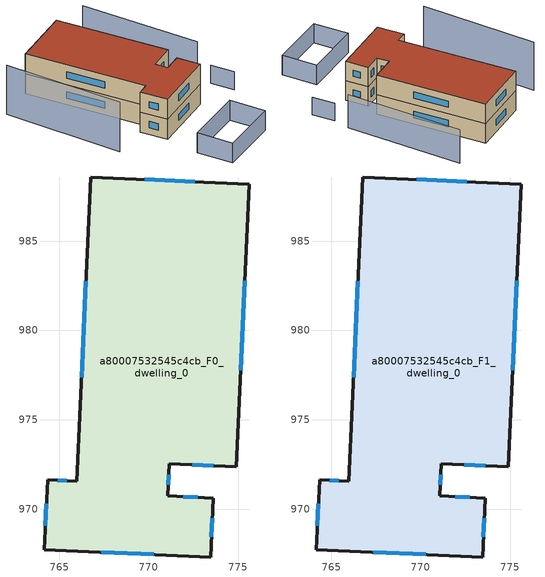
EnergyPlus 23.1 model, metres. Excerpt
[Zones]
a80007532545c4cb_F0_dwelling_0
 floor ground (EU_floor_Construction): 775.62,988.18 774.91,972.37 771.14,972.54 771.06,970.74 773.61,970.63 773.46,967.33 764.16,967.75 764.34,971.64 765.99,971.57 766.75,988.58 z0
 wall outside (EU_wall_Construction): 764.16,967.75 773.46,967.33 773.61,970.63 771.06,970.74 771.14,972.54 774.91,972.37 775.62,988.18 766.75,988.58 765.99,971.57 764.34,971.64 764.16,967.75 z0:3
 window (EU_Window_Construction): 767.35,967.6 770.28,967.47 / 764.28,970.31 764.22,969.08 / 765.42,971.6 764.9,971.62 / 766.49,982.76 766.25,977.39 / 772.58,988.32 769.79,988.45 / 775.15,977.78 775.37,982.77 / 772.43,972.48 773.62,972.43 / 771.09,971.36 771.11,971.92 / 772.73,970.67 771.93,970.7 / 773.51,968.46 773.56,969.5 z1.03:1.97
a80007532545c4cb_F1_dwelling_0
 floor to a80007532545c4cb_F0_dwelling_0 (EU_floor_Construction): 775.62,988.18 774.91,972.37 771.14,972.54 771.06,970.74 773.61,970.63 773.46,967.33 764.16,967.75 764.34,971.64 765.99,971.57 766.75,988.58 z3
 wall outside (EU_wall_Construction): 764.16,967.75 773.46,967.33 773.61,970.63 771.06,970.74 771.14,972.54 774.91,972.37 775.62,988.18 766.75,988.58 765.99,971.57 764.34,971.64 764.16,967.75 z3:6
 window (EU_Window_Construction): 767.35,967.6 770.28,967.47 / 764.28,970.31 764.22,969.08 / 765.42,971.6 764.9,971.62 / 766.49,982.76 766.25,977.39 / 772.58,988.32 769.79,988.45 / 775.15,977.78 775.37,982.77 / 772.43,972.48 773.62,972.43 / 771.09,971.36 771.11,971.92 / 772.73,970.67 771.93,970.7 / 773.51,968.46 773.56,969.5 z4.03:4.97
 roof outside (EU_roof_Construction): 773.46,967.33 773.61,970.63 771.06,970.74 771.14,972.54 774.91,972.37 775.62,988.18 766.75,988.58 765.99,971.57 764.34,971.64 764.16,967.75 z6
shading: 771.07,957.27 762.39,957.93 / 762.39,957.93 762.78,963.02 / 762.78,963.02 771.45,962.36 / 771.45,962.36 771.07,957.27 z0:3; 778.33,964.77 778.55,968.06 z0:2.7; 761.37,988.78 759.08,972.13 z0:7.4; 779.43,970.33 781.36,987.02 z0:5.1
[Building]
EU S2 Campaign: North Axis=0; Terrain=City; Solar Distribution=FullExterior
[Site:Location]
Cape.Town.Intl.AP: Latitude=-33.965; Longitude=18.602; Time Zone=2; Elevation=46
[SizingPeriod:WeatherFileDays]
AnnualSizingPeriod: Begin Month=1; Begin Day of Month=1; End Month=12; End Day of Month=31; Day of Week for Start Day=Monday; Use Weather File Daylight Saving Period=No; Use Weather File Rain and Snow Indicators=No
[MATERIAL]
EU_InternalMass_Material: Roughness=MediumRough; Thickness=0.1; Conductivity=1; Density=1800; Specific Heat=900; Thermal Absorptance=0.9; Solar Absorptance=0.7; Visible Absorptance=0.7
[MATERIAL:NOMASS] Roughness=MediumRough; Thermal Absorptance=0.9; Solar Absorptance=0.7; Visible Absorptance=0.7
Name | Thermal Resistance
EU_wall_NoMass | 0.493876
EU_roof_NoMass | 0.449382
EU_floor_NoMass | 1.25
[WINDOWMATERIAL:SIMPLEGLAZINGSYSTEM]
EU_Window_SimpleGlazing: UFactor=4.4; Solar Heat Gain Coefficient=0.85; Visible Transmittance=0.85
[CONSTRUCTION]
EU_wall_Construction: EU_wall_NoMass
EU_roof_Construction: EU_roof_NoMass
EU_floor_Construction: EU_floor_NoMass
EU_Window_Construction: EU_Window_SimpleGlazing
EU_InternalMass_Construction: EU_InternalMass_Material
[ZONE] Type=1; Multiplier=1; Ceiling Height=autocalculate; Volume=544.007; Floor Area=autocalculate; Part of Total Floor Area=Yes
a80007532545c4cb_F0_dwelling_0; a80007532545c4cb_F1_dwelling_0
[INTERNALMASS] Construction=EU_InternalMass_Construction; Surface Area=181.336
Name | Zone or ZoneList
a80007532545c4cb_F0_dwelling_0_EU_InternalMass | a80007532545c4cb_F0_dwelling_0
a80007532545c4cb_F1_dwelling_0_EU_InternalMass | a80007532545c4cb_F1_dwelling_0
[OTHEREQUIPMENT] Fuel Type=Electricity; Design Level Calculation Method=Watts/Area; Power per Zone Floor Area=1; Fraction Latent=0; Fraction Radiant=0; Fraction Lost=0; Carbon Dioxide Generation Rate=0; EndUse Subcategory=EU_Step8_InternalGains
Name | Zone or ZoneList or Space or SpaceList | Schedule
EU_Step8_InternalGain_a80007532545c4cb_F0_dwelling_0_f000 | a80007532545c4cb_F0_dwelling_0 | EU_Step8_GainSchedule_a80007532545c4cb_F0_dwelling_0_f000
EU_Step8_InternalGain_a80007532545c4cb_F1_dwelling_0_f000 | a80007532545c4cb_F1_dwelling_0 | EU_Step8_GainSchedule_a80007532545c4cb_F1_dwelling_0_f000
[ZONEVENTILATION:DESIGNFLOWRATE] Schedule=EU_AlwaysOn; Design Flow Rate Calculation Method=AirChanges/Hour; Air Changes per Hour=0.64; Ventilation Type=Natural; Fan Pressure Rise=0; Fan Total Efficiency=1; Constant Term Coefficient=1; Temperature Term Coefficient=0; Velocity Term Coefficient=0; Velocity Squared Term Coefficient=0; Minimum Indoor Temperature=-100; Maximum Indoor Temperature=100; Delta Temperature=-100; Minimum Outdoor Temperature=-100; Maximum Outdoor Temperature=100; Maximum Wind Speed=40
Name | Zone or ZoneList or Space or SpaceList
EU_ConstantAir_a80007532545c4cb_F0_dwelling_0 | a80007532545c4cb_F0_dwelling_0
EU_ConstantAir_a80007532545c4cb_F1_dwelling_0 | a80007532545c4cb_F1_dwelling_0
[HVACTEMPLATE:THERMOSTAT] Constant Heating Setpoint=20; Constant Cooling Setpoint=50
EU_HeatOnly_a80007532545c4cb_F0_dwelling_0; EU_HeatOnly_a80007532545c4cb_F1_dwelling_0
[HVACTEMPLATE:ZONE:IDEALLOADSAIRSYSTEM] System Availability Schedule=EU_AlwaysOn; Maximum Heating Supply Air Temperature=50; Minimum Cooling Supply Air Temperature=13; Maximum Heating Supply Air Humidity Ratio=0.0156; Minimum Cooling Supply Air Humidity Ratio=0.0077; Heating Limit=NoLimit; Cooling Limit=NoLimit; Heating Availability Schedule=EU_AlwaysOn; Cooling Availability Schedule=EU_CoolingOff; Dehumidification Control Type=ConstantSensibleHeatRatio; Cooling Sensible Heat Ratio=0.7; Dehumidification Setpoint=60; Humidification Control Type=None; Humidification Setpoint=30; Outdoor Air Method=None; Outdoor Air Flow Rate per Person=0.00944; Outdoor Air Flow Rate per Zone Floor Area=0; Outdoor Air Flow Rate per Zone=0; Demand Controlled Ventilation Type=None; Outdoor Air Economizer Type=NoEconomizer; Heat Recovery Type=None; Sensible Heat Recovery Effectiveness=0.7; Latent Heat Recovery Effectiveness=0.65
Name | Template Thermostat
a80007532545c4cb_F0_dwelling_0 | EU_HeatOnly_a80007532545c4cb_F0_dwelling_0
a80007532545c4cb_F1_dwelling_0 | EU_HeatOnly_a80007532545c4cb_F1_dwelling_0
[SIZING:ZONE] Zone Cooling Design Supply Air Temperature Input Method=SupplyAirTemperature; Zone Cooling Design Supply Air Temperature=13; Zone Heating Design Supply Air Temperature Input Method=SupplyAirTemperature; Zone Heating Design Supply Air Temperature=50; Zone Cooling Design Supply Air Humidity Ratio=0.008; Zone Heating Design Supply Air Humidity Ratio=0.008; Cooling Design Air Flow Method=DesignDay; Cooling Design Air Flow Rate=0; Cooling Minimum Air Flow per Zone Floor Area=0.000762; Cooling Minimum Air Flow=0; Cooling Minimum Air Flow Fraction=0.2; Heating Design Air Flow Method=DesignDay; Heating Design Air Flow Rate=0; Heating Maximum Air Flow per Zone Floor Area=0.002032; Heating Maximum Air Flow=0.141576; Heating Maximum Air Flow Fraction=0.3; Account for Dedicated Outdoor Air System=No; Dedicated Outdoor Air System Control Strategy=NeutralSupplyAir; Dedicated Outdoor Air Low Setpoint Temperature for Design=autosize; Dedicated Outdoor Air High Setpoint Temperature for Design=autosize; Zone Load Sizing Method=Sensible Load Only No Latent Load; Zone Latent Cooling Design Supply Air Humidity Ratio Input Method=HumidityRatioDifference; Zone Cooling Design Supply Air Humidity Ratio Difference=0.005; Zone Latent Heating Design Supply Air Humidity Ratio Input Method=HumidityRatioDifference; Zone Humidification Design Supply Air Humidity Ratio Difference=0.005
a80007532545c4cb_F0_dwelling_0; a80007532545c4cb_F1_dwelling_0
[SCHEDULE:CONSTANT]
Name | Hourly Value
EU_AlwaysOn | 1
EU_CoolingOff | 0
[SCHEDULE:FILE] Column Number=1; Rows to Skip at Top=0; Number of Hours of Data=8760; Column Separator=Comma; Interpolate to Timestep=No; Minutes per Item=60; Adjust Schedule for Daylight Savings=Yes
Name | File
EU_Step8_GainSchedule_a80007532545c4cb_F0_dwelling_0_f000 | ../../schedules/a80007532545c4cb/a80007532545c4cb_F0_dwelling_0_f000_gain.csv
EU_Step8_GainSchedule_a80007532545c4cb_F1_dwelling_0_f000 | ../../schedules/a80007532545c4cb/a80007532545c4cb_F1_dwelling_0_f000_gain.csv
